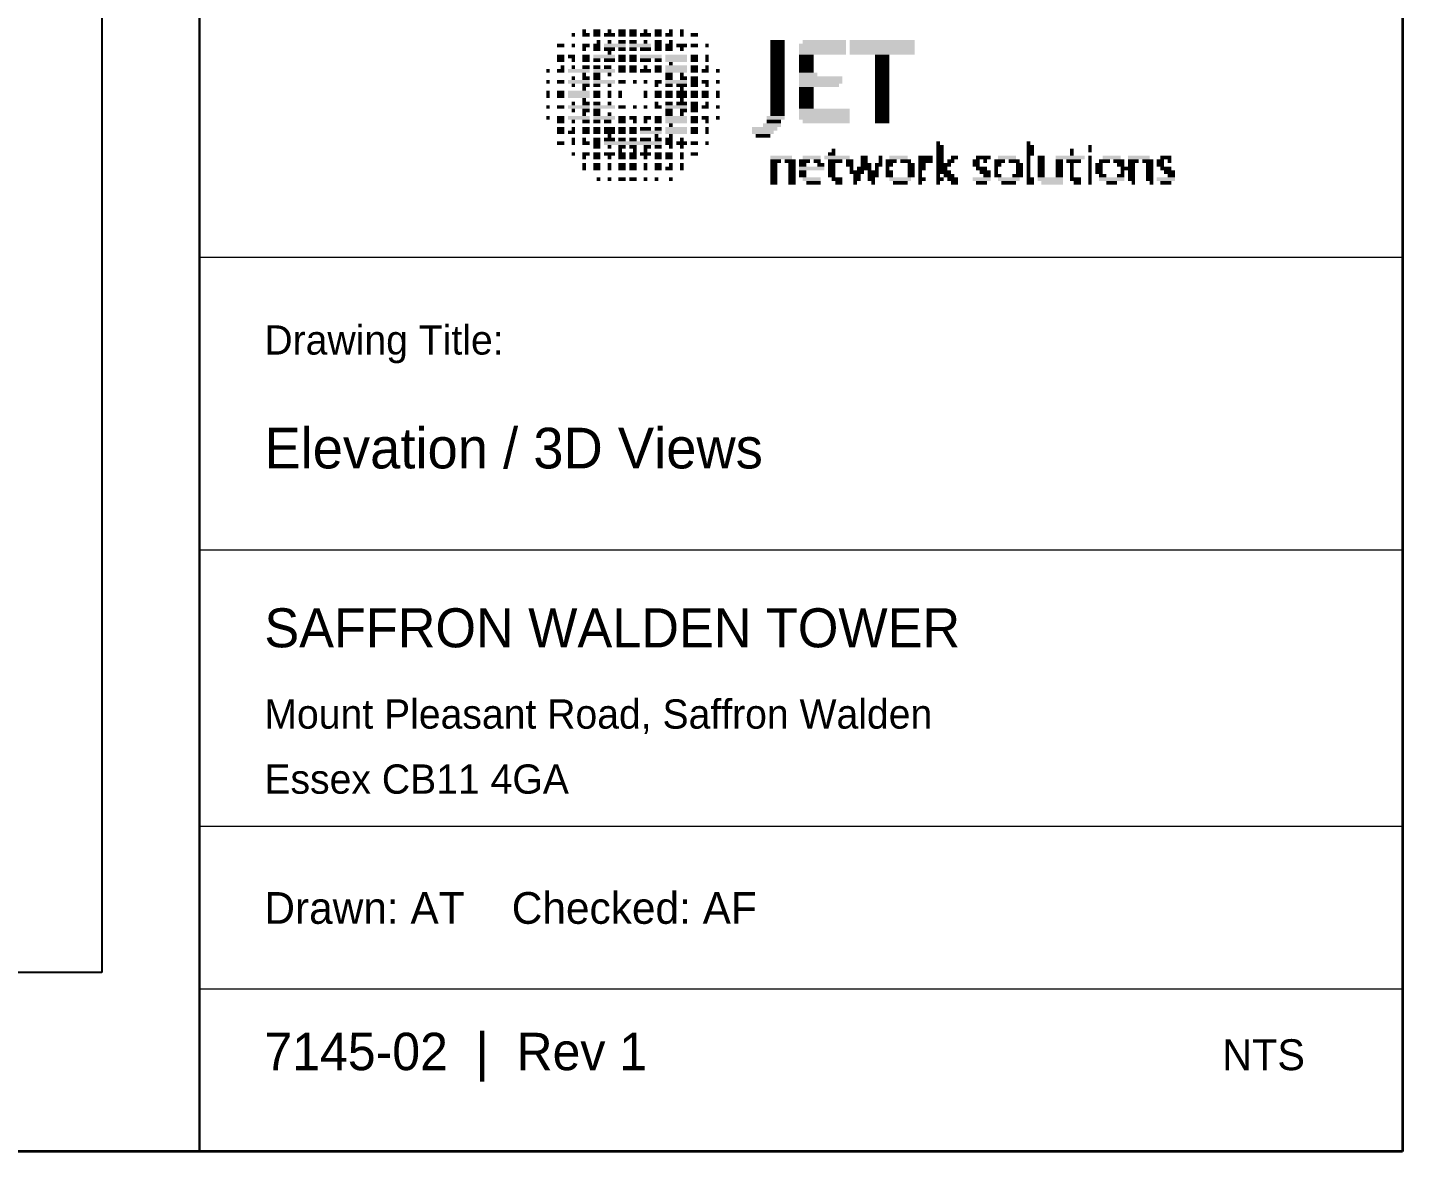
# Paper-space layout '02 Elevation and 3D Views' of a CAD drawing. Header units: millimetres. Extents: x 5 to 415, y 5 to 292.
# Drawn here: x 330.4 to 415, y 5 to 74.1 of the extents above; entities that cross this region are included whole.
import ezdxf
from ezdxf.enums import TextEntityAlignment as Align

# ---------------------------------------------------------------- set-up
doc = ezdxf.new("R2010")
doc.units = ezdxf.units.MM
doc.layers.add('FRAME', color=7, linetype='Continuous')
doc.layers.add('TEXT', color=7, linetype='Continuous')

# ---------------------------------------------------------------- blocks, each defined once
blk = doc.blocks.new('SHEET_02')
at = {"layer": 'FRAME', "color": 7, "linetype": 'Continuous', "lineweight": 30}
blk.add_line((341, 292), (341, 5), dxfattribs=at)
at = {"layer": 'FRAME', "color": 7, "linetype": 'Continuous', "lineweight": 35}
for p, q in [((415, 292), (415, 5)), ((415, 5), (5, 5))]:
    blk.add_line(p, q, dxfattribs=at)
at = {"layer": 'FRAME', "color": 7, "linetype": 'Continuous', "lineweight": 25}
for p, q in [((335, 277), (335, 16)), ((335, 16), (15, 16))]:
    blk.add_line(p, q, dxfattribs=at)
at = {"layer": 'FRAME', "color": 7, "linetype": 'Continuous', "lineweight": 20}
for p, q in [((341, 60), (415, 60)), ((341, 42), (415, 42)), ((341, 25), (415, 25)), ((341, 15), (415, 15))]:
    blk.add_line(p, q, dxfattribs=at)
at = {"layer": 'FRAME', "color": 7}
for points in [[(363.889, 73.778), (364.111, 73.778), (363.889, 73.556), (364.111, 73.556)], [(364.556, 74), (364.778, 74), (364.556, 73.778), (364.778, 73.778)], [(364.556, 73.778), (365, 73.778), (364.556, 73.556), (365, 73.556)], [(365.222, 74), (365.667, 74), (365.222, 73.778), (365.667, 73.778)], [(365.222, 73.778), (365.667, 73.778), (365.222, 73.556), (365.667, 73.556)], [(365.889, 73.778), (366.556, 73.778), (365.889, 73.556), (366.556, 73.556)], [(366.111, 74), (366.333, 74), (366.111, 73.778), (366.333, 73.778)], [(366.778, 74), (367.222, 74), (366.778, 73.778), (367.222, 73.778)], [(366.778, 73.778), (367.222, 73.778), (366.778, 73.556), (367.222, 73.556)], [(367.444, 74), (367.889, 74), (367.444, 73.778), (367.889, 73.778)], [(367.444, 73.778), (367.889, 73.778), (367.444, 73.556), (367.889, 73.556)], [(368.111, 73.778), (368.778, 73.778), (368.111, 73.556), (368.778, 73.556)], [(368.333, 74), (368.556, 74), (368.333, 73.778), (368.556, 73.778)], [(369, 74), (369.444, 74), (369, 73.778), (369.444, 73.778)], [(369, 73.778), (369.444, 73.778), (369, 73.556), (369.444, 73.556)], [(369.667, 73.778), (370.111, 73.778), (369.667, 73.556), (370.111, 73.556)], [(369.889, 74), (370.111, 74), (369.889, 73.778), (370.111, 73.778)], [(370.556, 74), (370.778, 74), (370.556, 73.778), (370.778, 73.778)], [(370.556, 73.778), (370.778, 73.778), (370.556, 73.556), (370.778, 73.556)], [(371.222, 73.778), (371.667, 73.778), (371.222, 73.556), (371.667, 73.556)], [(363, 73.111), (363.444, 73.111), (363, 72.889), (363.444, 72.889)], [(363.889, 73.111), (364.111, 73.111), (363.889, 72.889), (364.111, 72.889)], [(364.556, 73.111), (365, 73.111), (364.556, 72.889), (365, 72.889)], [(364.556, 72.889), (364.778, 72.889), (364.556, 72.667), (364.778, 72.667)], [(365.222, 73.111), (365.667, 73.111), (365.222, 72.889), (365.667, 72.889)], [(365.222, 72.889), (365.667, 72.889), (365.222, 72.667), (365.667, 72.667)], [(365.444, 73.333), (365.667, 73.333), (365.444, 73.111), (365.667, 73.111)], [(365.889, 73.111), (367.222, 73.111), (365.889, 72.889), (367.222, 72.889)], [(365.889, 72.889), (366.556, 72.889), (365.889, 72.667), (366.556, 72.667)], [(366.111, 73.333), (366.333, 73.333), (366.111, 73.111), (366.333, 73.111)], [(366.778, 73.333), (367.222, 73.333), (366.778, 73.111), (367.222, 73.111)], [(366.778, 72.889), (367.222, 72.889), (366.778, 72.667), (367.222, 72.667)], [(367.444, 73.333), (367.889, 73.333), (367.444, 73.111), (367.889, 73.111)], [(367.444, 73.111), (368.778, 73.111), (367.444, 72.889), (368.778, 72.889)], [(367.444, 72.889), (367.889, 72.889), (367.444, 72.667), (367.889, 72.667)], [(368.111, 72.889), (368.778, 72.889), (368.111, 72.667), (368.778, 72.667)], [(368.333, 73.333), (368.556, 73.333), (368.333, 73.111), (368.556, 73.111)], [(369, 73.333), (369.444, 73.333), (369, 73.111), (369.444, 73.111)], [(369, 73.111), (369.444, 73.111), (369, 72.889), (369.444, 72.889)], [(369, 72.889), (369.444, 72.889), (369, 72.667), (369.444, 72.667)], [(369.667, 73.111), (370.111, 73.111), (369.667, 72.889), (370.111, 72.889)], [(369.667, 72.889), (370.111, 72.889), (369.667, 72.667), (370.111, 72.667)], [(369.889, 73.333), (370.111, 73.333), (369.889, 73.111), (370.111, 73.111)], [(370.333, 73.111), (371, 73.111), (370.333, 72.889), (371, 72.889)], [(370.556, 72.889), (370.778, 72.889), (370.556, 72.667), (370.778, 72.667)], [(371.222, 73.111), (371.667, 73.111), (371.222, 72.889), (371.667, 72.889)], [(372.111, 73.111), (372.333, 73.111), (372.111, 72.889), (372.333, 72.889)], [(376.111, 73.333), (377, 73.333), (376.111, 73.111), (377, 73.111)], [(376.111, 73.111), (377, 73.111), (376.111, 72.889), (377, 72.889)], [(376.111, 72.889), (377, 72.889), (376.111, 72.667), (377, 72.667)], [(377.889, 73.111), (380.778, 73.111), (377.889, 72.889), (380.778, 72.889)], [(377.889, 72.889), (380.778, 72.889), (377.889, 72.667), (380.778, 72.667)], [(378.111, 73.333), (380.778, 73.333), (378.111, 73.111), (380.778, 73.111)], [(381, 73.333), (385, 73.333), (381, 73.111), (385, 73.111)], [(381, 73.111), (385, 73.111), (381, 72.889), (385, 72.889)], [(381, 72.889), (385, 72.889), (381, 72.667), (385, 72.667)], [(363, 72.444), (363.444, 72.444), (363, 72.222), (363.444, 72.222)], [(363, 72.222), (363.444, 72.222), (363, 72), (363.444, 72)], [(363.667, 72.444), (364.111, 72.444), (363.667, 72.222), (364.111, 72.222)], [(363.889, 72.222), (364.111, 72.222), (363.889, 72), (364.111, 72)], [(364.556, 72.444), (365, 72.444), (364.556, 72.222), (365, 72.222)], [(364.556, 72.222), (365, 72.222), (364.556, 72), (365, 72)], [(365.222, 72.444), (366.556, 72.444), (365.222, 72.222), (366.556, 72.222)], [(365.222, 72.222), (365.667, 72.222), (365.222, 72), (365.667, 72)], [(365.889, 72.222), (366.556, 72.222), (365.889, 72), (366.556, 72)], [(366.111, 72.667), (366.333, 72.667), (366.111, 72.444), (366.333, 72.444)], [(366.778, 72.444), (367.222, 72.444), (366.778, 72.222), (367.222, 72.222)], [(366.778, 72.222), (367.222, 72.222), (366.778, 72), (367.222, 72)], [(367.444, 72.444), (367.889, 72.444), (367.444, 72.222), (367.889, 72.222)], [(367.444, 72.222), (367.889, 72.222), (367.444, 72), (367.889, 72)], [(368.111, 72.444), (369.444, 72.444), (368.111, 72.222), (369.444, 72.222)], [(368.111, 72.222), (368.778, 72.222), (368.111, 72), (368.778, 72)], [(369, 72.222), (369.444, 72.222), (369, 72), (369.444, 72)], [(369.667, 72.444), (371, 72.444), (369.667, 72.222), (371, 72.222)], [(369.667, 72.222), (371, 72.222), (369.667, 72), (371, 72)], [(369.889, 72), (370.111, 72), (369.889, 71.778), (370.111, 71.778)], [(371.222, 72.444), (371.667, 72.444), (371.222, 72.222), (371.667, 72.222)], [(371.222, 72.222), (371.667, 72.222), (371.222, 72), (371.667, 72)], [(372.111, 72.444), (372.333, 72.444), (372.111, 72.222), (372.333, 72.222)], [(372.111, 72.222), (372.333, 72.222), (372.111, 72), (372.333, 72)], [(376.111, 72.667), (377, 72.667), (376.111, 72.444), (377, 72.444)], [(376.111, 72.444), (377, 72.444), (376.111, 72.222), (377, 72.222)], [(376.111, 72.222), (377, 72.222), (376.111, 72), (377, 72)], [(376.111, 72), (377, 72), (376.111, 71.778), (377, 71.778)], [(377.889, 72.667), (380.778, 72.667), (377.889, 72.444), (380.778, 72.444)], [(377.889, 72.444), (378.778, 72.444), (377.889, 72.222), (378.778, 72.222)], [(377.889, 72.222), (378.778, 72.222), (377.889, 72), (378.778, 72)], [(377.889, 72), (378.778, 72), (377.889, 71.778), (378.778, 71.778)], [(381, 72.667), (385, 72.667), (381, 72.444), (385, 72.444)], [(382.556, 72.444), (383.444, 72.444), (382.556, 72.222), (383.444, 72.222)], [(382.556, 72.222), (383.444, 72.222), (382.556, 72), (383.444, 72)], [(382.556, 72), (383.444, 72), (382.556, 71.778), (383.444, 71.778)], [(362.333, 71.556), (362.556, 71.556), (362.333, 71.333), (362.556, 71.333)], [(363, 71.556), (363.444, 71.556), (363, 71.333), (363.444, 71.333)], [(363.222, 71.778), (363.444, 71.778), (363.222, 71.556), (363.444, 71.556)], [(363.667, 71.556), (365, 71.556), (363.667, 71.333), (365, 71.333)], [(363.889, 71.778), (364.111, 71.778), (363.889, 71.556), (364.111, 71.556)], [(363.889, 71.111), (364.111, 71.111), (363.889, 70.889), (364.111, 70.889)], [(364.556, 71.778), (365, 71.778), (364.556, 71.556), (365, 71.556)], [(364.556, 71.333), (364.778, 71.333), (364.556, 71.111), (364.778, 71.111)], [(364.556, 71.111), (365, 71.111), (364.556, 70.889), (365, 70.889)], [(365.222, 71.778), (365.667, 71.778), (365.222, 71.556), (365.667, 71.556)], [(365.222, 71.556), (366.556, 71.556), (365.222, 71.333), (366.556, 71.333)], [(365.222, 71.333), (365.667, 71.333), (365.222, 71.111), (365.667, 71.111)], [(365.222, 71.111), (365.667, 71.111), (365.222, 70.889), (365.667, 70.889)], [(365.889, 71.778), (366.333, 71.778), (365.889, 71.556), (366.333, 71.556)], [(366.111, 71.333), (366.333, 71.333), (366.111, 71.111), (366.333, 71.111)], [(366.778, 71.778), (367.222, 71.778), (366.778, 71.556), (367.222, 71.556)], [(366.778, 71.556), (367.222, 71.556), (366.778, 71.333), (367.222, 71.333)], [(367.444, 71.778), (367.889, 71.778), (367.444, 71.556), (367.889, 71.556)], [(367.444, 71.556), (367.889, 71.556), (367.444, 71.333), (367.889, 71.333)], [(368.111, 71.556), (368.778, 71.556), (368.111, 71.333), (368.778, 71.333)], [(368.333, 71.778), (368.556, 71.778), (368.333, 71.556), (368.556, 71.556)], [(369, 71.778), (369.444, 71.778), (369, 71.556), (369.444, 71.556)], [(369, 71.556), (369.444, 71.556), (369, 71.333), (369.444, 71.333)], [(369.667, 71.778), (371, 71.778), (369.667, 71.556), (371, 71.556)], [(369.667, 71.556), (371, 71.556), (369.667, 71.333), (371, 71.333)], [(369.667, 71.333), (370.111, 71.333), (369.667, 71.111), (370.111, 71.111)], [(369.667, 71.111), (370.111, 71.111), (369.667, 70.889), (370.111, 70.889)], [(370.556, 71.333), (370.778, 71.333), (370.556, 71.111), (370.778, 71.111)], [(370.556, 71.111), (371, 71.111), (370.556, 70.889), (371, 70.889)], [(371.222, 71.778), (371.667, 71.778), (371.222, 71.556), (371.667, 71.556)], [(371.222, 71.556), (371.667, 71.556), (371.222, 71.333), (371.667, 71.333)], [(371.222, 71.111), (371.667, 71.111), (371.222, 70.889), (371.667, 70.889)], [(371.889, 71.556), (372.333, 71.556), (371.889, 71.333), (372.333, 71.333)], [(372.111, 71.778), (372.333, 71.778), (372.111, 71.556), (372.333, 71.556)], [(372.778, 71.556), (373, 71.556), (372.778, 71.333), (373, 71.333)], [(376.111, 71.778), (377, 71.778), (376.111, 71.556), (377, 71.556)], [(376.111, 71.556), (377, 71.556), (376.111, 71.333), (377, 71.333)], [(376.111, 71.333), (377, 71.333), (376.111, 71.111), (377, 71.111)], [(376.111, 71.111), (377, 71.111), (376.111, 70.889), (377, 70.889)], [(377.889, 71.778), (378.778, 71.778), (377.889, 71.556), (378.778, 71.556)], [(377.889, 71.556), (378.778, 71.556), (377.889, 71.333), (378.778, 71.333)], [(377.889, 71.333), (379, 71.333), (377.889, 71.111), (379, 71.111)], [(377.889, 71.111), (380.556, 71.111), (377.889, 70.889), (380.556, 70.889)], [(382.556, 71.778), (383.444, 71.778), (382.556, 71.556), (383.444, 71.556)], [(382.556, 71.556), (383.444, 71.556), (382.556, 71.333), (383.444, 71.333)], [(382.556, 71.333), (383.444, 71.333), (382.556, 71.111), (383.444, 71.111)], [(382.556, 71.111), (383.444, 71.111), (382.556, 70.889), (383.444, 70.889)], [(362.333, 70.889), (362.556, 70.889), (362.333, 70.667), (362.556, 70.667)], [(362.333, 70.222), (362.556, 70.222), (362.333, 70), (362.556, 70)], [(363, 70.889), (363.444, 70.889), (363, 70.667), (363.444, 70.667)], [(363, 70.222), (363.444, 70.222), (363, 70), (363.444, 70)], [(363.667, 70.889), (365, 70.889), (363.667, 70.667), (365, 70.667)], [(363.667, 70.222), (365, 70.222), (363.667, 70), (365, 70)], [(363.889, 70.667), (364.111, 70.667), (363.889, 70.444), (364.111, 70.444)], [(364.556, 70.667), (365, 70.667), (364.556, 70.444), (365, 70.444)], [(364.556, 70.444), (364.778, 70.444), (364.556, 70.222), (364.778, 70.222)], [(365.222, 70.889), (366.556, 70.889), (365.222, 70.667), (366.556, 70.667)], [(365.222, 70.667), (365.667, 70.667), (365.222, 70.444), (365.667, 70.444)], [(365.222, 70.222), (365.667, 70.222), (365.222, 70), (365.667, 70)], [(366.111, 70.667), (366.333, 70.667), (366.111, 70.444), (366.333, 70.444)], [(366.111, 70.222), (366.333, 70.222), (366.111, 70), (366.333, 70)], [(366.778, 70.889), (367.222, 70.889), (366.778, 70.667), (367.222, 70.667)], [(366.778, 70.222), (367, 70.222), (366.778, 70), (367, 70)], [(367.667, 70.889), (367.889, 70.889), (367.667, 70.667), (367.889, 70.667)], [(368.333, 70.889), (368.556, 70.889), (368.333, 70.667), (368.556, 70.667)], [(368.333, 70.222), (368.556, 70.222), (368.333, 70), (368.556, 70)], [(369, 70.889), (369.444, 70.889), (369, 70.667), (369.444, 70.667)], [(369, 70.667), (369.222, 70.667), (369, 70.444), (369.222, 70.444)], [(369, 70.222), (369.444, 70.222), (369, 70), (369.444, 70)], [(369.667, 70.889), (371, 70.889), (369.667, 70.667), (371, 70.667)], [(369.667, 70.667), (370.111, 70.667), (369.667, 70.444), (370.111, 70.444)], [(369.667, 70.222), (370.111, 70.222), (369.667, 70), (370.111, 70)], [(370.333, 70.667), (371, 70.667), (370.333, 70.444), (371, 70.444)], [(370.333, 70.222), (371, 70.222), (370.333, 70), (371, 70)], [(370.556, 70.444), (370.778, 70.444), (370.556, 70.222), (370.778, 70.222)], [(371.222, 70.889), (371.667, 70.889), (371.222, 70.667), (371.667, 70.667)], [(371.222, 70.667), (371.667, 70.667), (371.222, 70.444), (371.667, 70.444)], [(371.222, 70.222), (371.667, 70.222), (371.222, 70), (371.667, 70)], [(371.889, 70.889), (372.333, 70.889), (371.889, 70.667), (372.333, 70.667)], [(371.889, 70.222), (372.333, 70.222), (371.889, 70), (372.333, 70)], [(372.111, 70.667), (372.333, 70.667), (372.111, 70.444), (372.333, 70.444)], [(372.778, 70.889), (373, 70.889), (372.778, 70.667), (373, 70.667)], [(372.778, 70.222), (373, 70.222), (372.778, 70), (373, 70)], [(376.111, 70.889), (377, 70.889), (376.111, 70.667), (377, 70.667)], [(376.111, 70.667), (377, 70.667), (376.111, 70.444), (377, 70.444)], [(376.111, 70.444), (377, 70.444), (376.111, 70.222), (377, 70.222)], [(376.111, 70.222), (377, 70.222), (376.111, 70), (377, 70)], [(377.889, 70.889), (380.556, 70.889), (377.889, 70.667), (380.556, 70.667)], [(377.889, 70.667), (380.333, 70.667), (377.889, 70.444), (380.333, 70.444)], [(377.889, 70.444), (378.778, 70.444), (377.889, 70.222), (378.778, 70.222)], [(377.889, 70.222), (378.778, 70.222), (377.889, 70), (378.778, 70)], [(382.556, 70.889), (383.444, 70.889), (382.556, 70.667), (383.444, 70.667)], [(382.556, 70.667), (383.444, 70.667), (382.556, 70.444), (383.444, 70.444)], [(382.556, 70.444), (383.444, 70.444), (382.556, 70.222), (383.444, 70.222)], [(382.556, 70.222), (383.444, 70.222), (382.556, 70), (383.444, 70)], [(362.333, 70), (362.556, 70), (362.333, 69.778), (362.556, 69.778)], [(363, 70), (363.444, 70), (363, 69.778), (363.444, 69.778)], [(363.667, 70), (365, 70), (363.667, 69.778), (365, 69.778)], [(363.889, 69.556), (364.111, 69.556), (363.889, 69.333), (364.111, 69.333)], [(364.556, 69.778), (364.778, 69.778), (364.556, 69.556), (364.778, 69.556)], [(364.556, 69.556), (365, 69.556), (364.556, 69.333), (365, 69.333)], [(365.222, 70), (365.667, 70), (365.222, 69.778), (365.667, 69.778)], [(365.222, 69.556), (365.667, 69.556), (365.222, 69.333), (365.667, 69.333)], [(366.111, 70), (366.333, 70), (366.111, 69.778), (366.333, 69.778)], [(366.111, 69.556), (366.333, 69.556), (366.111, 69.333), (366.333, 69.333)], [(366.778, 70), (367, 70), (366.778, 69.778), (367, 69.778)], [(368.333, 70), (368.556, 70), (368.333, 69.778), (368.556, 69.778)], [(369, 70), (369.444, 70), (369, 69.778), (369.444, 69.778)], [(369, 69.556), (369.222, 69.556), (369, 69.333), (369.222, 69.333)], [(369.667, 70), (370.111, 70), (369.667, 69.778), (370.111, 69.778)], [(369.667, 69.556), (370.111, 69.556), (369.667, 69.333), (370.111, 69.333)], [(370.333, 70), (371, 70), (370.333, 69.778), (371, 69.778)], [(370.333, 69.556), (371, 69.556), (370.333, 69.333), (371, 69.333)], [(370.556, 69.778), (370.778, 69.778), (370.556, 69.556), (370.778, 69.556)], [(371.222, 70), (371.667, 70), (371.222, 69.778), (371.667, 69.778)], [(371.222, 69.556), (371.667, 69.556), (371.222, 69.333), (371.667, 69.333)], [(371.889, 70), (372.333, 70), (371.889, 69.778), (372.333, 69.778)], [(372.111, 69.556), (372.333, 69.556), (372.111, 69.333), (372.333, 69.333)], [(372.778, 70), (373, 70), (372.778, 69.778), (373, 69.778)], [(376.111, 70), (377, 70), (376.111, 69.778), (377, 69.778)], [(376.111, 69.778), (377, 69.778), (376.111, 69.556), (377, 69.556)], [(376.111, 69.556), (377, 69.556), (376.111, 69.333), (377, 69.333)], [(377.889, 70), (378.778, 70), (377.889, 69.778), (378.778, 69.778)], [(377.889, 69.778), (378.778, 69.778), (377.889, 69.556), (378.778, 69.556)], [(377.889, 69.556), (378.778, 69.556), (377.889, 69.333), (378.778, 69.333)], [(382.556, 70), (383.444, 70), (382.556, 69.778), (383.444, 69.778)], [(382.556, 69.778), (383.444, 69.778), (382.556, 69.556), (383.444, 69.556)], [(382.556, 69.556), (383.444, 69.556), (382.556, 69.333), (383.444, 69.333)], [(362.333, 69.333), (362.556, 69.333), (362.333, 69.111), (362.556, 69.111)], [(362.333, 68.667), (362.556, 68.667), (362.333, 68.444), (362.556, 68.444)], [(363, 69.333), (363.444, 69.333), (363, 69.111), (363.444, 69.111)], [(363, 68.667), (363.444, 68.667), (363, 68.444), (363.444, 68.444)], [(363.667, 69.333), (365, 69.333), (363.667, 69.111), (365, 69.111)], [(363.667, 68.667), (365, 68.667), (363.667, 68.444), (365, 68.444)], [(363.889, 69.111), (364.111, 69.111), (363.889, 68.889), (364.111, 68.889)], [(364.556, 69.111), (365, 69.111), (364.556, 68.889), (365, 68.889)], [(364.556, 68.889), (364.778, 68.889), (364.556, 68.667), (364.778, 68.667)], [(365.222, 69.333), (366.556, 69.333), (365.222, 69.111), (366.556, 69.111)], [(365.222, 69.111), (365.667, 69.111), (365.222, 68.889), (365.667, 68.889)], [(365.222, 68.889), (365.667, 68.889), (365.222, 68.667), (365.667, 68.667)], [(365.222, 68.667), (366.556, 68.667), (365.222, 68.444), (366.556, 68.444)], [(366.111, 68.889), (366.333, 68.889), (366.111, 68.667), (366.333, 68.667)], [(366.778, 69.333), (367.222, 69.333), (366.778, 69.111), (367.222, 69.111)], [(366.778, 68.667), (367.222, 68.667), (366.778, 68.444), (367.222, 68.444)], [(367.444, 68.667), (367.889, 68.667), (367.444, 68.444), (367.889, 68.444)], [(367.667, 69.333), (367.889, 69.333), (367.667, 69.111), (367.889, 69.111)], [(368.333, 69.333), (368.556, 69.333), (368.333, 69.111), (368.556, 69.111)], [(368.333, 68.667), (368.778, 68.667), (368.333, 68.444), (368.778, 68.444)], [(369, 69.333), (369.444, 69.333), (369, 69.111), (369.444, 69.111)], [(369, 68.667), (369.444, 68.667), (369, 68.444), (369.444, 68.444)], [(369.667, 69.333), (371, 69.333), (369.667, 69.111), (371, 69.111)], [(369.667, 69.111), (370.111, 69.111), (369.667, 68.889), (370.111, 68.889)], [(369.667, 68.889), (370.111, 68.889), (369.667, 68.667), (370.111, 68.667)], [(369.667, 68.667), (371, 68.667), (369.667, 68.444), (371, 68.444)], [(370.556, 69.111), (371, 69.111), (370.556, 68.889), (371, 68.889)], [(370.556, 68.889), (370.778, 68.889), (370.556, 68.667), (370.778, 68.667)], [(371.222, 69.333), (371.667, 69.333), (371.222, 69.111), (371.667, 69.111)], [(371.222, 69.111), (371.667, 69.111), (371.222, 68.889), (371.667, 68.889)], [(371.222, 68.667), (371.667, 68.667), (371.222, 68.444), (371.667, 68.444)], [(371.889, 69.333), (372.333, 69.333), (371.889, 69.111), (372.333, 69.111)], [(371.889, 68.667), (372.333, 68.667), (371.889, 68.444), (372.333, 68.444)], [(372.778, 69.333), (373, 69.333), (372.778, 69.111), (373, 69.111)], [(372.778, 68.667), (373, 68.667), (372.778, 68.444), (373, 68.444)], [(375.889, 68.667), (377, 68.667), (375.889, 68.444), (377, 68.444)], [(376.111, 69.333), (377, 69.333), (376.111, 69.111), (377, 69.111)], [(376.111, 69.111), (377, 69.111), (376.111, 68.889), (377, 68.889)], [(376.111, 68.889), (377, 68.889), (376.111, 68.667), (377, 68.667)], [(377.889, 69.333), (378.778, 69.333), (377.889, 69.111), (378.778, 69.111)], [(377.889, 69.111), (381, 69.111), (377.889, 68.889), (381, 68.889)], [(377.889, 68.889), (381, 68.889), (377.889, 68.667), (381, 68.667)], [(377.889, 68.667), (381, 68.667), (377.889, 68.444), (381, 68.444)], [(382.556, 69.333), (383.444, 69.333), (382.556, 69.111), (383.444, 69.111)], [(382.556, 69.111), (383.444, 69.111), (382.556, 68.889), (383.444, 68.889)], [(382.556, 68.889), (383.444, 68.889), (382.556, 68.667), (383.444, 68.667)], [(382.556, 68.667), (383.444, 68.667), (382.556, 68.444), (383.444, 68.444)], [(363, 68.444), (363.444, 68.444), (363, 68.222), (363.444, 68.222)], [(363, 68), (363.444, 68), (363, 67.778), (363.444, 67.778)], [(363, 67.778), (363.444, 67.778), (363, 67.556), (363.444, 67.556)], [(363.667, 67.778), (364.111, 67.778), (363.667, 67.556), (364.111, 67.556)], [(363.889, 68.444), (364.111, 68.444), (363.889, 68.222), (364.111, 68.222)], [(363.889, 68), (364.111, 68), (363.889, 67.778), (364.111, 67.778)], [(364.556, 68.444), (365, 68.444), (364.556, 68.222), (365, 68.222)], [(364.556, 68), (365, 68), (364.556, 67.778), (365, 67.778)], [(364.556, 67.778), (365, 67.778), (364.556, 67.556), (365, 67.556)], [(365.222, 68.444), (365.667, 68.444), (365.222, 68.222), (365.667, 68.222)], [(365.222, 68), (365.667, 68), (365.222, 67.778), (365.667, 67.778)], [(365.222, 67.778), (365.667, 67.778), (365.222, 67.556), (365.667, 67.556)], [(365.889, 68.444), (366.333, 68.444), (365.889, 68.222), (366.333, 68.222)], [(365.889, 68), (366.556, 68), (365.889, 67.778), (366.556, 67.778)], [(365.889, 67.778), (366.556, 67.778), (365.889, 67.556), (366.556, 67.556)], [(366.778, 68.444), (367.222, 68.444), (366.778, 68.222), (367.222, 68.222)], [(366.778, 68), (367.222, 68), (366.778, 67.778), (367.222, 67.778)], [(366.778, 67.778), (367.222, 67.778), (366.778, 67.556), (367.222, 67.556)], [(367.444, 68), (367.889, 68), (367.444, 67.778), (367.889, 67.778)], [(367.444, 67.778), (367.889, 67.778), (367.444, 67.556), (367.889, 67.556)], [(367.667, 68.444), (367.889, 68.444), (367.667, 68.222), (367.889, 68.222)], [(368.111, 68), (368.778, 68), (368.111, 67.778), (368.778, 67.778)], [(368.111, 67.778), (369.444, 67.778), (368.111, 67.556), (369.444, 67.556)], [(368.333, 68.444), (368.556, 68.444), (368.333, 68.222), (368.556, 68.222)], [(369, 68.444), (369.444, 68.444), (369, 68.222), (369.444, 68.222)], [(369, 68), (369.444, 68), (369, 67.778), (369.444, 67.778)], [(369.667, 68.444), (371, 68.444), (369.667, 68.222), (371, 68.222)], [(369.667, 68), (371, 68), (369.667, 67.778), (371, 67.778)], [(369.667, 67.778), (371, 67.778), (369.667, 67.556), (371, 67.556)], [(369.889, 68.222), (370.111, 68.222), (369.889, 68), (370.111, 68)], [(371.222, 68.444), (371.667, 68.444), (371.222, 68.222), (371.667, 68.222)], [(371.222, 68), (371.667, 68), (371.222, 67.778), (371.667, 67.778)], [(371.222, 67.778), (371.667, 67.778), (371.222, 67.556), (371.667, 67.556)], [(372.111, 68.444), (372.333, 68.444), (372.111, 68.222), (372.333, 68.222)], [(372.111, 68), (372.333, 68), (372.111, 67.778), (372.333, 67.778)], [(372.111, 67.778), (372.333, 67.778), (372.111, 67.556), (372.333, 67.556)], [(375, 68), (376.556, 68), (375, 67.778), (376.556, 67.778)], [(375, 67.778), (376.333, 67.778), (375, 67.556), (376.333, 67.556)], [(375.667, 68.222), (376.778, 68.222), (375.667, 68), (376.778, 68)], [(375.889, 68.444), (376.778, 68.444), (375.889, 68.222), (376.778, 68.222)], [(378.111, 68.444), (381, 68.444), (378.111, 68.222), (381, 68.222)], [(382.556, 68.444), (383.444, 68.444), (382.556, 68.222), (383.444, 68.222)], [(363, 67.111), (363.444, 67.111), (363, 66.889), (363.444, 66.889)], [(363.889, 67.333), (364.111, 67.333), (363.889, 67.111), (364.111, 67.111)], [(363.889, 67.111), (364.111, 67.111), (363.889, 66.889), (364.111, 66.889)], [(364.556, 67.333), (364.778, 67.333), (364.556, 67.111), (364.778, 67.111)], [(364.556, 67.111), (365, 67.111), (364.556, 66.889), (365, 66.889)], [(365.222, 67.333), (365.667, 67.333), (365.222, 67.111), (365.667, 67.111)], [(365.222, 67.111), (365.667, 67.111), (365.222, 66.889), (365.667, 66.889)], [(365.222, 66.889), (365.667, 66.889), (365.222, 66.667), (365.667, 66.667)], [(365.889, 67.333), (366.556, 67.333), (365.889, 67.111), (366.556, 67.111)], [(365.889, 67.111), (369.444, 67.111), (365.889, 66.889), (369.444, 66.889)], [(366.111, 67.556), (366.333, 67.556), (366.111, 67.333), (366.333, 67.333)], [(366.111, 66.889), (366.333, 66.889), (366.111, 66.667), (366.333, 66.667)], [(366.778, 67.333), (367.222, 67.333), (366.778, 67.111), (367.222, 67.111)], [(366.778, 66.889), (367.222, 66.889), (366.778, 66.667), (367.222, 66.667)], [(367.444, 67.333), (367.889, 67.333), (367.444, 67.111), (367.889, 67.111)], [(367.444, 66.889), (367.889, 66.889), (367.444, 66.667), (367.889, 66.667)], [(368.111, 67.333), (368.778, 67.333), (368.111, 67.111), (368.778, 67.111)], [(368.333, 66.889), (368.778, 66.889), (368.333, 66.667), (368.778, 66.667)], [(369, 67.556), (369.222, 67.556), (369, 67.333), (369.222, 67.333)], [(369, 67.333), (369.444, 67.333), (369, 67.111), (369.444, 67.111)], [(369, 66.889), (369.444, 66.889), (369, 66.667), (369.444, 66.667)], [(369.667, 67.333), (370.111, 67.333), (369.667, 67.111), (370.111, 67.111)], [(369.667, 67.111), (370.111, 67.111), (369.667, 66.889), (370.111, 66.889)], [(369.889, 67.556), (370.111, 67.556), (369.889, 67.333), (370.111, 67.333)], [(369.889, 66.889), (370.111, 66.889), (369.889, 66.667), (370.111, 66.667)], [(370.333, 67.111), (371, 67.111), (370.333, 66.889), (371, 66.889)], [(370.556, 67.333), (370.778, 67.333), (370.556, 67.111), (370.778, 67.111)], [(370.556, 66.889), (370.778, 66.889), (370.556, 66.667), (370.778, 66.667)], [(371.222, 67.111), (371.667, 67.111), (371.222, 66.889), (371.667, 66.889)], [(372.111, 67.111), (372.333, 67.111), (372.111, 66.889), (372.333, 66.889)], [(375.222, 67.556), (376.111, 67.556), (375.222, 67.333), (376.111, 67.333)], [(386.333, 67.111), (386.556, 67.111), (386.333, 66.889), (386.556, 66.889)], [(386.333, 66.889), (386.778, 66.889), (386.333, 66.667), (386.778, 66.667)], [(391.889, 67.111), (392.111, 67.111), (391.889, 66.889), (392.111, 66.889)], [(391.889, 66.889), (392.333, 66.889), (391.889, 66.667), (392.333, 66.667)], [(395.667, 66.889), (395.889, 66.889), (395.667, 66.667), (395.889, 66.667)], [(363.889, 66.444), (364.111, 66.444), (363.889, 66.222), (364.111, 66.222)], [(364.556, 66.444), (365, 66.444), (364.556, 66.222), (365, 66.222)], [(364.556, 66.222), (364.778, 66.222), (364.556, 66), (364.778, 66)], [(365.222, 66.444), (365.667, 66.444), (365.222, 66.222), (365.667, 66.222)], [(365.222, 66.222), (365.667, 66.222), (365.222, 66), (365.667, 66)], [(365.889, 66.444), (366.556, 66.444), (365.889, 66.222), (366.556, 66.222)], [(366.111, 66.222), (366.333, 66.222), (366.111, 66), (366.333, 66)], [(366.778, 66.667), (367, 66.667), (366.778, 66.444), (367, 66.444)], [(366.778, 66.444), (367.222, 66.444), (366.778, 66.222), (367.222, 66.222)], [(366.778, 66.222), (367.222, 66.222), (366.778, 66), (367.222, 66)], [(367.444, 66.444), (367.889, 66.444), (367.444, 66.222), (367.889, 66.222)], [(367.444, 66.222), (367.889, 66.222), (367.444, 66), (367.889, 66)], [(367.667, 66.667), (367.889, 66.667), (367.667, 66.444), (367.889, 66.444)], [(368.111, 66.444), (368.778, 66.444), (368.111, 66.222), (368.778, 66.222)], [(368.333, 66.667), (368.556, 66.667), (368.333, 66.444), (368.556, 66.444)], [(368.333, 66.222), (368.556, 66.222), (368.333, 66), (368.556, 66)], [(369, 66.444), (369.444, 66.444), (369, 66.222), (369.444, 66.222)], [(369, 66.222), (369.444, 66.222), (369, 66), (369.444, 66)], [(369.667, 66.444), (370.111, 66.444), (369.667, 66.222), (370.111, 66.222)], [(369.667, 66.222), (370.111, 66.222), (369.667, 66), (370.111, 66)], [(370.556, 66.444), (370.778, 66.444), (370.556, 66.222), (370.778, 66.222)], [(370.556, 66.222), (370.778, 66.222), (370.556, 66), (370.778, 66)], [(371.222, 66.444), (371.667, 66.444), (371.222, 66.222), (371.667, 66.222)], [(376.111, 66.222), (377.444, 66.222), (376.111, 66), (377.444, 66)], [(376.111, 66), (376.778, 66), (376.111, 65.778), (376.778, 65.778)], [(377, 66), (377.667, 66), (377, 65.778), (377.667, 65.778)], [(377.889, 66), (378.556, 66), (377.889, 65.778), (378.556, 65.778)], [(378.111, 66.222), (379.222, 66.222), (378.111, 66), (379.222, 66)], [(378.778, 66), (379.222, 66), (378.778, 65.778), (379.222, 65.778)], [(379.444, 66.222), (381, 66.222), (379.444, 66), (381, 66)], [(379.667, 66.444), (380.111, 66.444), (379.667, 66.222), (380.111, 66.222)], [(379.667, 66), (380.556, 66), (379.667, 65.778), (380.556, 65.778)], [(379.889, 66.667), (380.111, 66.667), (379.889, 66.444), (380.111, 66.444)], [(380.778, 66), (381.222, 66), (380.778, 65.778), (381.222, 65.778)], [(381.667, 66.222), (382.111, 66.222), (381.667, 66), (382.111, 66)], [(381.667, 66), (382.111, 66), (381.667, 65.778), (382.111, 65.778)], [(382.778, 66.222), (383, 66.222), (382.778, 66), (383, 66)], [(382.778, 66), (383, 66), (382.778, 65.778), (383, 65.778)], [(383.222, 66), (383.889, 66), (383.222, 65.778), (383.889, 65.778)], [(383.444, 66.222), (384.556, 66.222), (383.444, 66), (384.556, 66)], [(384.111, 66), (384.778, 66), (384.111, 65.778), (384.778, 65.778)], [(385.222, 66.222), (386.111, 66.222), (385.222, 66), (386.111, 66)], [(385.222, 66), (386.111, 66), (385.222, 65.778), (386.111, 65.778)], [(386.333, 66.667), (386.778, 66.667), (386.333, 66.444), (386.778, 66.444)], [(386.333, 66.444), (386.778, 66.444), (386.333, 66.222), (386.778, 66.222)], [(386.333, 66.222), (386.778, 66.222), (386.333, 66), (386.778, 66)], [(386.333, 66), (386.778, 66), (386.333, 65.778), (386.778, 65.778)], [(387, 66), (387.444, 66), (387, 65.778), (387.444, 65.778)], [(387.222, 66.222), (387.667, 66.222), (387.222, 66), (387.667, 66)], [(388.556, 66), (389, 66), (388.556, 65.778), (389, 65.778)], [(388.778, 66.222), (389.667, 66.222), (388.778, 66), (389.667, 66)], [(389.222, 66), (389.444, 66), (389.222, 65.778), (389.444, 65.778)], [(389.889, 66), (390.556, 66), (389.889, 65.778), (390.556, 65.778)], [(390.111, 66.222), (391.222, 66.222), (390.111, 66), (391.222, 66)], [(390.778, 66), (391.444, 66), (390.778, 65.778), (391.444, 65.778)], [(391.889, 66.667), (392.333, 66.667), (391.889, 66.444), (392.333, 66.444)], [(391.889, 66.444), (392.333, 66.444), (391.889, 66.222), (392.333, 66.222)], [(391.889, 66.222), (392.111, 66.222), (391.889, 66), (392.111, 66)], [(391.889, 66), (392.111, 66), (391.889, 65.778), (392.111, 65.778)], [(392.556, 66.222), (393, 66.222), (392.556, 66), (393, 66)], [(392.556, 66), (393, 66), (392.556, 65.778), (393, 65.778)], [(393.667, 66.222), (395.444, 66.222), (393.667, 66), (395.444, 66)], [(393.667, 66), (394.111, 66), (393.667, 65.778), (394.111, 65.778)], [(394.333, 66), (395.222, 66), (394.333, 65.778), (395.222, 65.778)], [(394.556, 66.667), (394.778, 66.667), (394.556, 66.444), (394.778, 66.444)], [(394.556, 66.444), (394.778, 66.444), (394.556, 66.222), (394.778, 66.222)], [(395.667, 66.667), (395.889, 66.667), (395.667, 66.444), (395.889, 66.444)], [(395.667, 66.222), (395.889, 66.222), (395.667, 66), (395.889, 66)], [(395.667, 66), (395.889, 66), (395.667, 65.778), (395.889, 65.778)], [(396.333, 66), (397, 66), (396.333, 65.778), (397, 65.778)], [(396.556, 66.222), (397.667, 66.222), (396.556, 66), (397.667, 66)], [(397.222, 66), (397.889, 66), (397.222, 65.778), (397.889, 65.778)], [(398.111, 66.222), (399.444, 66.222), (398.111, 66), (399.444, 66)], [(398.111, 66), (398.778, 66), (398.111, 65.778), (398.778, 65.778)], [(399, 66), (399.667, 66), (399, 65.778), (399.667, 65.778)], [(399.889, 66), (400.333, 66), (399.889, 65.778), (400.333, 65.778)], [(400.111, 66.222), (400.778, 66.222), (400.111, 66), (400.778, 66)], [(400.556, 66), (400.778, 66), (400.556, 65.778), (400.778, 65.778)], [(364.556, 65.778), (364.778, 65.778), (364.556, 65.556), (364.778, 65.556)], [(364.556, 65.556), (364.778, 65.556), (364.556, 65.333), (364.778, 65.333)], [(365.222, 65.778), (365.667, 65.778), (365.222, 65.556), (365.667, 65.556)], [(365.222, 65.556), (365.667, 65.556), (365.222, 65.333), (365.667, 65.333)], [(366.111, 65.778), (366.333, 65.778), (366.111, 65.556), (366.333, 65.556)], [(366.111, 65.556), (366.333, 65.556), (366.111, 65.333), (366.333, 65.333)], [(366.778, 65.778), (367.222, 65.778), (366.778, 65.556), (367.222, 65.556)], [(366.778, 65.556), (367.222, 65.556), (366.778, 65.333), (367.222, 65.333)], [(367.444, 65.778), (367.889, 65.778), (367.444, 65.556), (367.889, 65.556)], [(367.444, 65.556), (367.889, 65.556), (367.444, 65.333), (367.889, 65.333)], [(368.333, 65.778), (368.556, 65.778), (368.333, 65.556), (368.556, 65.556)], [(368.333, 65.556), (368.556, 65.556), (368.333, 65.333), (368.556, 65.333)], [(369, 65.778), (369.444, 65.778), (369, 65.556), (369.444, 65.556)], [(369, 65.556), (369.444, 65.556), (369, 65.333), (369.444, 65.333)], [(369.667, 65.556), (370.111, 65.556), (369.667, 65.333), (370.111, 65.333)], [(369.889, 65.778), (370.111, 65.778), (369.889, 65.556), (370.111, 65.556)], [(370.556, 65.778), (370.778, 65.778), (370.556, 65.556), (370.778, 65.556)], [(370.556, 65.556), (370.778, 65.556), (370.556, 65.333), (370.778, 65.333)], [(376.111, 65.778), (376.556, 65.778), (376.111, 65.556), (376.556, 65.556)], [(376.111, 65.556), (376.556, 65.556), (376.111, 65.333), (376.556, 65.333)], [(376.111, 65.333), (376.556, 65.333), (376.111, 65.111), (376.556, 65.111)], [(377.222, 65.778), (377.667, 65.778), (377.222, 65.556), (377.667, 65.556)], [(377.222, 65.556), (377.667, 65.556), (377.222, 65.333), (377.667, 65.333)], [(377.222, 65.333), (377.667, 65.333), (377.222, 65.111), (377.667, 65.111)], [(377.889, 65.778), (378.333, 65.778), (377.889, 65.556), (378.333, 65.556)], [(377.889, 65.556), (379.444, 65.556), (377.889, 65.333), (379.444, 65.333)], [(377.889, 65.333), (378.333, 65.333), (377.889, 65.111), (378.333, 65.111)], [(379, 65.778), (379.444, 65.778), (379, 65.556), (379.444, 65.556)], [(379.667, 65.778), (380.111, 65.778), (379.667, 65.556), (380.111, 65.556)], [(379.667, 65.556), (380.111, 65.556), (379.667, 65.333), (380.111, 65.333)], [(379.667, 65.333), (380.111, 65.333), (379.667, 65.111), (380.111, 65.111)], [(380.778, 65.778), (381.222, 65.778), (380.778, 65.556), (381.222, 65.556)], [(381, 65.556), (381.222, 65.556), (381, 65.333), (381.222, 65.333)], [(381, 65.333), (381.889, 65.333), (381, 65.111), (381.889, 65.111)], [(381.444, 65.556), (382.333, 65.556), (381.444, 65.333), (382.333, 65.333)], [(381.667, 65.778), (382.333, 65.778), (381.667, 65.556), (382.333, 65.556)], [(382.111, 65.333), (382.778, 65.333), (382.111, 65.111), (382.778, 65.111)], [(382.556, 65.778), (383, 65.778), (382.556, 65.556), (383, 65.556)], [(382.556, 65.556), (382.778, 65.556), (382.556, 65.333), (382.778, 65.333)], [(383.222, 65.778), (383.667, 65.778), (383.222, 65.556), (383.667, 65.556)], [(383.222, 65.556), (383.444, 65.556), (383.222, 65.333), (383.444, 65.333)], [(383.222, 65.333), (383.667, 65.333), (383.222, 65.111), (383.667, 65.111)], [(384.556, 65.778), (385, 65.778), (384.556, 65.556), (385, 65.556)], [(384.556, 65.556), (385, 65.556), (384.556, 65.333), (385, 65.333)], [(384.556, 65.333), (385, 65.333), (384.556, 65.111), (385, 65.111)], [(385.222, 65.778), (385.667, 65.778), (385.222, 65.556), (385.667, 65.556)], [(385.222, 65.556), (385.667, 65.556), (385.222, 65.333), (385.667, 65.333)], [(385.222, 65.333), (385.444, 65.333), (385.222, 65.111), (385.444, 65.111)], [(386.333, 65.778), (387.222, 65.778), (386.333, 65.556), (387.222, 65.556)], [(386.333, 65.556), (387, 65.556), (386.333, 65.333), (387, 65.333)], [(386.333, 65.333), (387.222, 65.333), (386.333, 65.111), (387.222, 65.111)], [(388.556, 65.778), (389, 65.778), (388.556, 65.556), (389, 65.556)], [(388.778, 65.556), (389.444, 65.556), (388.778, 65.333), (389.444, 65.333)], [(389, 65.333), (389.667, 65.333), (389, 65.111), (389.667, 65.111)], [(389.889, 65.778), (390.333, 65.778), (389.889, 65.556), (390.333, 65.556)], [(389.889, 65.556), (390.111, 65.556), (389.889, 65.333), (390.111, 65.333)], [(389.889, 65.333), (390.111, 65.333), (389.889, 65.111), (390.111, 65.111)], [(391.222, 65.778), (391.667, 65.778), (391.222, 65.556), (391.667, 65.556)], [(391.222, 65.556), (391.667, 65.556), (391.222, 65.333), (391.667, 65.333)], [(391.222, 65.333), (391.667, 65.333), (391.222, 65.111), (391.667, 65.111)], [(391.889, 65.778), (392.111, 65.778), (391.889, 65.556), (392.111, 65.556)], [(391.889, 65.556), (392.111, 65.556), (391.889, 65.333), (392.111, 65.333)], [(391.889, 65.333), (392.111, 65.333), (391.889, 65.111), (392.111, 65.111)], [(392.556, 65.778), (393, 65.778), (392.556, 65.556), (393, 65.556)], [(392.556, 65.556), (393, 65.556), (392.556, 65.333), (393, 65.333)], [(392.556, 65.333), (393, 65.333), (392.556, 65.111), (393, 65.111)], [(393.667, 65.778), (394.111, 65.778), (393.667, 65.556), (394.111, 65.556)], [(393.667, 65.556), (394.111, 65.556), (393.667, 65.333), (394.111, 65.333)], [(393.667, 65.333), (394.111, 65.333), (393.667, 65.111), (394.111, 65.111)], [(394.556, 65.778), (394.778, 65.778), (394.556, 65.556), (394.778, 65.556)], [(394.556, 65.556), (394.778, 65.556), (394.556, 65.333), (394.778, 65.333)], [(394.556, 65.333), (394.778, 65.333), (394.556, 65.111), (394.778, 65.111)], [(395.667, 65.778), (395.889, 65.778), (395.667, 65.556), (395.889, 65.556)], [(395.667, 65.556), (395.889, 65.556), (395.667, 65.333), (395.889, 65.333)], [(395.667, 65.333), (395.889, 65.333), (395.667, 65.111), (395.889, 65.111)], [(396.111, 65.778), (396.556, 65.778), (396.111, 65.556), (396.556, 65.556)], [(396.111, 65.556), (396.556, 65.556), (396.111, 65.333), (396.556, 65.333)], [(396.111, 65.333), (396.556, 65.333), (396.111, 65.111), (396.556, 65.111)], [(397.444, 65.778), (397.889, 65.778), (397.444, 65.556), (397.889, 65.556)], [(397.667, 65.556), (398.556, 65.556), (397.667, 65.333), (398.556, 65.333)], [(397.667, 65.333), (397.889, 65.333), (397.667, 65.111), (397.889, 65.111)], [(398.111, 65.778), (398.556, 65.778), (398.111, 65.556), (398.556, 65.556)], [(398.111, 65.333), (398.556, 65.333), (398.111, 65.111), (398.556, 65.111)], [(399.222, 65.778), (399.667, 65.778), (399.222, 65.556), (399.667, 65.556)], [(399.222, 65.556), (399.667, 65.556), (399.222, 65.333), (399.667, 65.333)], [(399.222, 65.333), (399.667, 65.333), (399.222, 65.111), (399.667, 65.111)], [(399.889, 65.778), (400.333, 65.778), (399.889, 65.556), (400.333, 65.556)], [(400.111, 65.556), (400.778, 65.556), (400.111, 65.333), (400.778, 65.333)], [(400.333, 65.333), (401, 65.333), (400.333, 65.111), (401, 65.111)], [(365.444, 64.889), (365.667, 64.889), (365.444, 64.667), (365.667, 64.667)], [(366.111, 64.889), (366.333, 64.889), (366.111, 64.667), (366.333, 64.667)], [(366.778, 64.889), (367.222, 64.889), (366.778, 64.667), (367.222, 64.667)], [(367.444, 64.889), (367.889, 64.889), (367.444, 64.667), (367.889, 64.667)], [(368.333, 64.889), (368.556, 64.889), (368.333, 64.667), (368.556, 64.667)], [(369, 64.889), (369.222, 64.889), (369, 64.667), (369.222, 64.667)], [(369.889, 64.889), (370.111, 64.889), (369.889, 64.667), (370.111, 64.667)], [(376.111, 65.111), (376.556, 65.111), (376.111, 64.889), (376.556, 64.889)], [(376.111, 64.889), (376.556, 64.889), (376.111, 64.667), (376.556, 64.667)], [(376.111, 64.667), (376.556, 64.667), (376.111, 64.444), (376.556, 64.444)], [(377.222, 65.111), (377.667, 65.111), (377.222, 64.889), (377.667, 64.889)], [(377.222, 64.889), (377.667, 64.889), (377.222, 64.667), (377.667, 64.667)], [(377.222, 64.667), (377.667, 64.667), (377.222, 64.444), (377.667, 64.444)], [(377.889, 65.111), (378.333, 65.111), (377.889, 64.889), (378.333, 64.889)], [(378.111, 64.889), (379.222, 64.889), (378.111, 64.667), (379.222, 64.667)], [(378.333, 64.667), (379.222, 64.667), (378.333, 64.444), (379.222, 64.444)], [(379.667, 65.111), (380.111, 65.111), (379.667, 64.889), (380.111, 64.889)], [(379.889, 64.889), (380.556, 64.889), (379.889, 64.667), (380.556, 64.667)], [(380.111, 64.667), (380.556, 64.667), (380.111, 64.444), (380.556, 64.444)], [(381.222, 65.111), (381.667, 65.111), (381.222, 64.889), (381.667, 64.889)], [(381.222, 64.889), (381.667, 64.889), (381.222, 64.667), (381.667, 64.667)], [(381.222, 64.667), (381.444, 64.667), (381.222, 64.444), (381.444, 64.444)], [(382.111, 65.111), (382.778, 65.111), (382.111, 64.889), (382.778, 64.889)], [(382.111, 64.889), (382.556, 64.889), (382.111, 64.667), (382.556, 64.667)], [(382.333, 64.667), (382.556, 64.667), (382.333, 64.444), (382.556, 64.444)], [(383.222, 65.111), (383.667, 65.111), (383.222, 64.889), (383.667, 64.889)], [(383.444, 64.889), (384.778, 64.889), (383.444, 64.667), (384.778, 64.667)], [(383.667, 64.667), (384.556, 64.667), (383.667, 64.444), (384.556, 64.444)], [(384.556, 65.111), (385, 65.111), (384.556, 64.889), (385, 64.889)], [(385.222, 65.111), (385.444, 65.111), (385.222, 64.889), (385.444, 64.889)], [(385.222, 64.889), (385.667, 64.889), (385.222, 64.667), (385.667, 64.667)], [(385.222, 64.667), (385.444, 64.667), (385.222, 64.444), (385.444, 64.444)], [(386.333, 65.111), (386.556, 65.111), (386.333, 64.889), (386.556, 64.889)], [(386.333, 64.889), (386.778, 64.889), (386.333, 64.667), (386.778, 64.667)], [(386.333, 64.667), (386.556, 64.667), (386.333, 64.444), (386.556, 64.444)], [(386.778, 65.111), (387.444, 65.111), (386.778, 64.889), (387.444, 64.889)], [(387, 64.889), (387.667, 64.889), (387, 64.667), (387.667, 64.667)], [(387.222, 64.667), (387.667, 64.667), (387.222, 64.444), (387.667, 64.444)], [(388.556, 64.889), (389.667, 64.889), (388.556, 64.667), (389.667, 64.667)], [(388.778, 64.667), (389.444, 64.667), (388.778, 64.444), (389.444, 64.444)], [(389.222, 65.111), (389.667, 65.111), (389.222, 64.889), (389.667, 64.889)], [(389.889, 65.111), (390.333, 65.111), (389.889, 64.889), (390.333, 64.889)], [(390.111, 64.889), (391.444, 64.889), (390.111, 64.667), (391.444, 64.667)], [(390.333, 64.667), (391.222, 64.667), (390.333, 64.444), (391.222, 64.444)], [(391, 65.111), (391.667, 65.111), (391, 64.889), (391.667, 64.889)], [(391.889, 65.111), (392.111, 65.111), (391.889, 64.889), (392.111, 64.889)], [(391.889, 64.889), (392.333, 64.889), (391.889, 64.667), (392.333, 64.667)], [(391.889, 64.667), (392.333, 64.667), (391.889, 64.444), (392.333, 64.444)], [(392.556, 65.111), (393, 65.111), (392.556, 64.889), (393, 64.889)], [(392.556, 64.889), (394.111, 64.889), (392.556, 64.667), (394.111, 64.667)], [(392.778, 64.667), (394.111, 64.667), (392.778, 64.444), (394.111, 64.444)], [(393.667, 65.111), (394.111, 65.111), (393.667, 64.889), (394.111, 64.889)], [(394.556, 65.111), (394.778, 65.111), (394.556, 64.889), (394.778, 64.889)], [(394.556, 64.889), (395.222, 64.889), (394.556, 64.667), (395.222, 64.667)], [(394.778, 64.667), (395.222, 64.667), (394.778, 64.444), (395.222, 64.444)], [(395.667, 65.111), (395.889, 65.111), (395.667, 64.889), (395.889, 64.889)], [(395.667, 64.889), (395.889, 64.889), (395.667, 64.667), (395.889, 64.667)], [(395.667, 64.667), (395.889, 64.667), (395.667, 64.444), (395.889, 64.444)], [(396.333, 65.111), (396.778, 65.111), (396.333, 64.889), (396.778, 64.889)], [(396.333, 64.889), (397.889, 64.889), (396.333, 64.667), (397.889, 64.667)], [(396.778, 64.667), (397.444, 64.667), (396.778, 64.444), (397.444, 64.444)], [(397.444, 65.111), (397.889, 65.111), (397.444, 64.889), (397.889, 64.889)], [(398.111, 65.111), (398.556, 65.111), (398.111, 64.889), (398.556, 64.889)], [(398.111, 64.889), (398.556, 64.889), (398.111, 64.667), (398.556, 64.667)], [(398.333, 64.667), (398.556, 64.667), (398.333, 64.444), (398.556, 64.444)], [(399.222, 65.111), (399.667, 65.111), (399.222, 64.889), (399.667, 64.889)], [(399.222, 64.889), (399.667, 64.889), (399.222, 64.667), (399.667, 64.667)], [(399.444, 64.667), (399.667, 64.667), (399.444, 64.444), (399.667, 64.444)], [(399.889, 64.889), (401, 64.889), (399.889, 64.667), (401, 64.667)], [(400.111, 64.667), (400.778, 64.667), (400.111, 64.444), (400.778, 64.444)], [(400.556, 65.111), (401, 65.111), (400.556, 64.889), (401, 64.889)]]:
    blk.add_solid(points, dxfattribs=at)
at = {"layer": 'TEXT'}
for s, height, p in [('Drawing Title:', 1.8, (345, 54)), ('Elevation / 3D Views', 2.5, (345, 47)), ('SAFFRON WALDEN TOWER', 2.4, (345, 36)), ('Mount Pleasant Road, Saffron Walden', 1.8, (345, 31)), ('Essex CB11 4GA', 1.8, (345, 27)), ('Drawn: AT    Checked: AF', 1.95, (345, 19)), ('7145-02  |  Rev 1', 2.3, (345, 10))]:
    blk.add_text(s, height=height, dxfattribs=at).set_placement(p)
blk.add_text('NTS', height=1.9, dxfattribs=at).set_placement((409, 10), align=Align.RIGHT)

psp = doc.layouts.new('02 Elevation and 3D Views')

# ---------------------------------------------------------------- block references
psp.add_blockref('SHEET_02', (0, 0))

doc.saveas('drawing.dxf')
